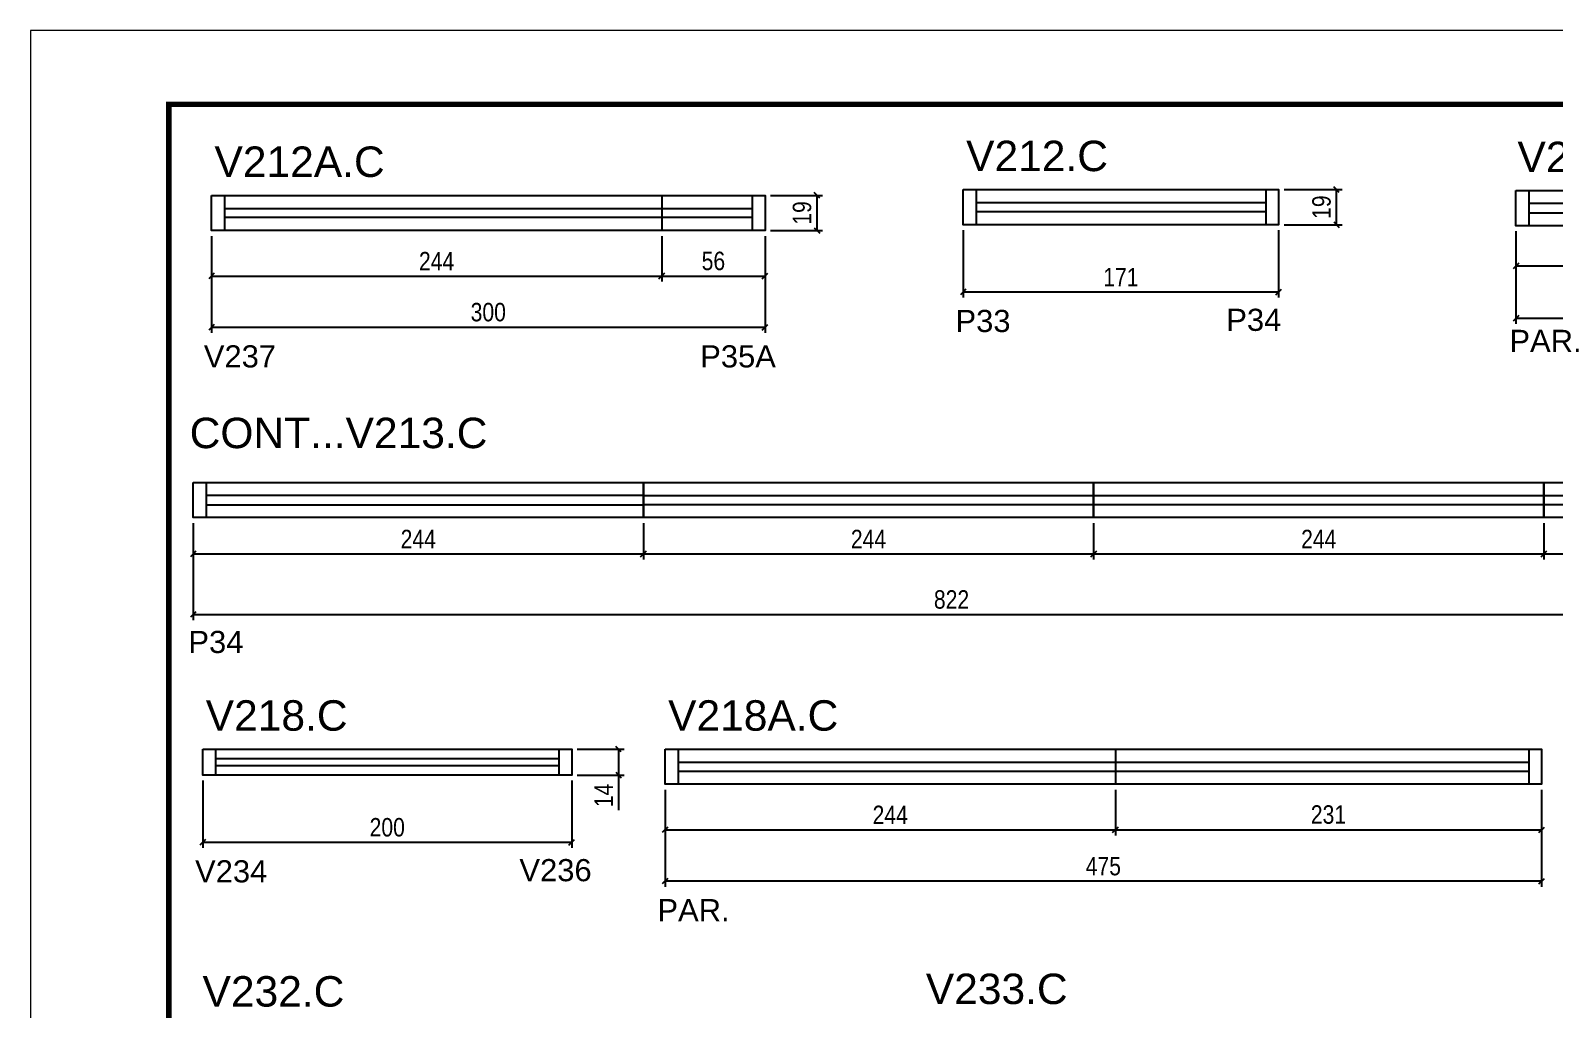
# Model space of a CAD drawing. Extents: x 5442 to 11695, y -218 to 3129.
# Drawn here: x 8625 to 9451, y 1450 to 1980 of the extents above; entities that cross this region are included whole.
import ezdxf

# ---------------------------------------------------------------- set-up
doc = ezdxf.new("R2010")
doc.units = 0
doc.linetypes.add('DASHED', pattern=[0.75, 0.5, -0.25])
for name, color, linetype in [('5', 5, 'Continuous'), ('COTA', 241, 'Continuous'), ('Cotas', 1, 'Continuous'), ('NOMENCLATURA', 7, 'Continuous'), ('Painéis', 200, 'Continuous'), ('SARR_2.2x7', 40, 'Continuous'), ('SARR_EDITAR', 141, 'Continuous')]:
    doc.layers.add(name, color=color, linetype=linetype)
for name, color, linetype, lineweight in [('Folhas', 255, 'Continuous', 9), ('Romaneio', 3, 'Continuous', 13), ('SARRAFO DE PRESSAO', 251, 'DASHED', 9)]:
    doc.layers.add(name, color=color, linetype=linetype, lineweight=lineweight)
doc.styles.add('COTA TECNICA', font='techl___.ttf', dxfattribs={"height": 10})
doc.styles.add('COTA TECNICA-50', font='techl___.ttf', dxfattribs={"height": 10})
doc.styles.get("Standard").update_dxf_attribs({"font": 'arial.ttf'})
doc.dimstyles.new('COTA PAINEL-50', dxfattribs={"dimtxt": 10, "dimasz": 3, "dimexe": 3, "dimexo": 3, "dimgap": 3, "dimtad": 1, "dimdec": 1, "dimzin": 12, "dimdsep": 46, "dimtxsty": 'COTA TECNICA-50', "dimblk1": 'OBLIQUE', "dimblk2": 'OBLIQUE', "dimsah": 1, "dimcen": 0.9, "dimclrd": 4, "dimclre": 4, "dimclrt": 240, "dimadec": 1, "dimazin": 3, "dimtfac": 1, "dimtdec": 1, "dimtmove": 0, "dimatfit": 3, "dimfxl": 1, "dimtolj": 1, "dimtzin": 12, "dimarcsym": 0})
doc.dimstyles.new('PAINEL', dxfattribs={"dimtxt": 10, "dimasz": 3, "dimexe": 3, "dimexo": 3, "dimgap": 3, "dimtad": 1, "dimdec": 1, "dimzin": 12, "dimdsep": 46, "dimtxsty": 'COTA TECNICA', "dimblk1": 'OBLIQUE', "dimblk2": 'OBLIQUE', "dimsah": 1, "dimcen": 0.9, "dimclrd": 4, "dimclre": 4, "dimclrt": 240, "dimadec": 1, "dimazin": 3, "dimtfac": 1, "dimtdec": 1, "dimtmove": 0, "dimatfit": 3, "dimfxl": 1, "dimtolj": 1, "dimtzin": 12, "dimarcsym": 0})

# ---------------------------------------------------------------- blocks, each defined once
blk = doc.blocks.new('9999999999')
at = {"layer": 'Folhas'}
blk.add_lwpolyline([(98138.98, 34190.21), (99623.98, 34190.21), (99623.98, 35240.21), (98138.98, 35240.21)], close=True, dxfattribs=at)
at = {"layer": 'Folhas', "color": 30, "const_width": 3}
blk.add_lwpolyline([(98213.98, 34230.21), (99583.98, 34230.21), (99583.98, 35200.21), (98213.98, 35200.21)], close=True, dxfattribs=at)
blk = doc.blocks.new('_Oblique')
at = {"color": 0, "linetype": 'ByBlock', "lineweight": -2}
blk.add_line((-0.5, -0.5), (0.5, 0.5), dxfattribs=at)
blk = doc.blocks.new('*D1317')
at = {"layer": 'COTA', "color": 4, "linetype": 'ByBlock', "lineweight": -2, "transparency": 16777216}
for p, q in [((8723.44, 1869.08), (8723.44, 1816.56)), ((9023.44, 1869.08), (9023.44, 1816.56)), ((9023.44, 1819.56), (8723.44, 1819.56))]:
    blk.add_line(p, q, dxfattribs=at)
at = {"layer": 'Defpoints', "color": 0, "linetype": 'ByBlock', "transparency": 16777216}
for p in [(8723.44, 1872.08), (9023.44, 1872.08), (8723.44, 1819.56)]:
    blk.add_point(p, dxfattribs=at)
at = {"layer": 'COTA', "color": 4, "linetype": 'ByBlock', "lineweight": -2, "transparency": 16777216, "xscale": 3, "yscale": 3, "zscale": 3, "rotation": 180}
blk.add_blockref('_Oblique', (8723.44, 1819.56), dxfattribs=at)
at = {"layer": 'COTA', "color": 4, "linetype": 'ByBlock', "lineweight": -2, "transparency": 16777216, "xscale": 3, "yscale": 3, "zscale": 3}
blk.add_blockref('_Oblique', (9023.44, 1819.56), dxfattribs=at)
at = {"layer": 'COTA', "color": 240, "linetype": 'ByBlock', "transparency": 16777216, "insert": (8873.44, 1827.78), "char_height": 10, "attachment_point": 5, "style": 'COTA TECNICA-50'}
blk.add_mtext('\\A1;300', dxfattribs=at)
blk = doc.blocks.new('*D1318')
at = {"layer": 'COTA', "color": 4, "linetype": 'ByBlock', "lineweight": -2, "transparency": 16777216}
for p, q in [((9430.37, 1871.67), (9430.37, 1849.84)), ((9674.37, 1871.67), (9674.37, 1849.84)), ((9430.37, 1852.84), (9674.37, 1852.84))]:
    blk.add_line(p, q, dxfattribs=at)
at = {"layer": 'Defpoints', "color": 0, "linetype": 'ByBlock', "transparency": 16777216}
for p in [(9430.37, 1874.67), (9674.37, 1874.67), (9674.37, 1852.84)]:
    blk.add_point(p, dxfattribs=at)
at = {"layer": 'COTA', "color": 4, "linetype": 'ByBlock', "lineweight": -2, "transparency": 16777216, "xscale": 3, "yscale": 3, "zscale": 3, "rotation": 180}
blk.add_blockref('_Oblique', (9430.37, 1852.84), dxfattribs=at)
at = {"layer": 'COTA', "color": 4, "linetype": 'ByBlock', "lineweight": -2, "transparency": 16777216, "xscale": 3, "yscale": 3, "zscale": 3}
blk.add_blockref('_Oblique', (9674.37, 1852.84), dxfattribs=at)
at = {"layer": 'COTA', "color": 240, "linetype": 'ByBlock', "transparency": 16777216, "insert": (9552.37, 1860.91), "char_height": 10, "attachment_point": 5, "style": 'COTA TECNICA-50'}
blk.add_mtext('\\A1;244', dxfattribs=at)
blk = doc.blocks.new('*D1321')
at = {"layer": 'Defpoints', "color": 0, "linetype": 'ByBlock', "transparency": 16777216}
for p in [(9430.37, 1874.67), (9982.37, 1874.67), (9982.37, 1824.49)]:
    blk.add_point(p, dxfattribs=at)
at = {"layer": 'Romaneio', "color": 4, "linetype": 'ByBlock', "lineweight": -2, "transparency": 16777216}
for p, q in [((9430.37, 1871.67), (9430.37, 1821.49)), ((9982.37, 1871.67), (9982.37, 1821.49)), ((9430.37, 1824.49), (9982.37, 1824.49))]:
    blk.add_line(p, q, dxfattribs=at)
at = {"layer": 'Romaneio', "color": 4, "linetype": 'ByBlock', "lineweight": -2, "transparency": 16777216, "xscale": 3, "yscale": 3, "zscale": 3, "rotation": 180}
blk.add_blockref('_Oblique', (9430.37, 1824.49), dxfattribs=at)
at = {"layer": 'Romaneio', "color": 4, "linetype": 'ByBlock', "lineweight": -2, "transparency": 16777216, "xscale": 3, "yscale": 3, "zscale": 3}
blk.add_blockref('_Oblique', (9982.37, 1824.49), dxfattribs=at)
at = {"layer": 'Romaneio', "color": 240, "linetype": 'ByBlock', "transparency": 16777216, "insert": (9706.37, 1832.6), "char_height": 10, "attachment_point": 5, "style": 'COTA TECNICA-50'}
blk.add_mtext('\\A1;552', dxfattribs=at)
blk = doc.blocks.new('*D1325')
at = {"layer": 'Defpoints', "color": 0, "linetype": 'ByBlock', "transparency": 16777216}
for p in [(9023.44, 1891.08), (9051.61, 1891.08), (9023.44, 1872.08)]:
    blk.add_point(p, dxfattribs=at)
at = {"layer": 'Romaneio', "color": 4, "linetype": 'ByBlock', "lineweight": -2, "transparency": 16777216}
for p, q in [((9026.44, 1891.08), (9054.61, 1891.08)), ((9051.61, 1872.08), (9051.61, 1891.08)), ((9026.44, 1872.08), (9054.61, 1872.08))]:
    blk.add_line(p, q, dxfattribs=at)
at = {"layer": 'Romaneio', "color": 4, "linetype": 'ByBlock', "lineweight": -2, "transparency": 16777216, "xscale": 3, "yscale": 3, "zscale": 3}
for p, rotation in [((9051.61, 1891.08), 90), ((9051.61, 1872.08), 270)]:
    blk.add_blockref('_Oblique', p, dxfattribs=dict(at, rotation=rotation))
at = {"layer": 'Romaneio', "color": 240, "linetype": 'ByBlock', "transparency": 16777216, "insert": (9043.52, 1881.58), "char_height": 10, "attachment_point": 5, "rotation": 90, "style": 'COTA TECNICA-50'}
blk.add_mtext('\\A1;19', dxfattribs=at)
blk = doc.blocks.new('*D1326')
at = {"layer": 'COTA', "color": 4, "linetype": 'ByBlock', "lineweight": -2, "transparency": 16777216}
for p, q in [((8718.69, 1573.98), (8718.69, 1537.5)), ((8918.69, 1573.98), (8918.69, 1537.5)), ((8918.69, 1540.5), (8718.69, 1540.5))]:
    blk.add_line(p, q, dxfattribs=at)
at = {"layer": 'Defpoints', "color": 0, "linetype": 'ByBlock', "transparency": 16777216}
for p in [(8718.69, 1576.98), (8918.69, 1576.98), (8718.69, 1540.5)]:
    blk.add_point(p, dxfattribs=at)
at = {"layer": 'COTA', "color": 4, "linetype": 'ByBlock', "lineweight": -2, "transparency": 16777216, "xscale": 3, "yscale": 3, "zscale": 3, "rotation": 180}
blk.add_blockref('_Oblique', (8718.69, 1540.5), dxfattribs=at)
at = {"layer": 'COTA', "color": 4, "linetype": 'ByBlock', "lineweight": -2, "transparency": 16777216, "xscale": 3, "yscale": 3, "zscale": 3}
blk.add_blockref('_Oblique', (8918.69, 1540.5), dxfattribs=at)
at = {"layer": 'COTA', "color": 240, "linetype": 'ByBlock', "transparency": 16777216, "insert": (8818.69, 1548.6), "char_height": 10, "attachment_point": 5, "style": 'COTA TECNICA-50'}
blk.add_mtext('\\A1;200', dxfattribs=at)
blk = doc.blocks.new('*D1327')
at = {"layer": 'Defpoints', "color": 0, "linetype": 'ByBlock', "transparency": 16777216}
for p in [(8918.69, 1590.98), (8944.05, 1590.98), (8918.69, 1576.98)]:
    blk.add_point(p, dxfattribs=at)
at = {"layer": 'Romaneio', "color": 4, "linetype": 'ByBlock', "lineweight": -2, "transparency": 16777216}
for p, q in [((8921.69, 1590.98), (8947.05, 1590.98)), ((8944.05, 1590.98), (8944.05, 1576.98)), ((8921.69, 1576.98), (8947.05, 1576.98)), ((8944.05, 1576.98), (8944.05, 1557.86))]:
    blk.add_line(p, q, dxfattribs=at)
at = {"layer": 'Romaneio', "color": 4, "linetype": 'ByBlock', "lineweight": -2, "transparency": 16777216, "xscale": 3, "yscale": 3, "zscale": 3}
for p, rotation in [((8944.05, 1590.98), 90), ((8944.05, 1576.98), 270)]:
    blk.add_blockref('_Oblique', p, dxfattribs=dict(at, rotation=rotation))
at = {"layer": 'Romaneio', "color": 240, "linetype": 'ByBlock', "transparency": 16777216, "insert": (8935.98, 1565.92), "char_height": 10, "attachment_point": 5, "rotation": 90, "style": 'COTA TECNICA-50'}
blk.add_mtext('\\A1;14', dxfattribs=at)
blk = doc.blocks.new('*D1451')
at = {"layer": 'COTA', "color": 4, "linetype": 'ByBlock', "lineweight": -2, "transparency": 16777216}
for p, q in [((9130.78, 1872.22), (9130.78, 1835.74)), ((9301.78, 1872.22), (9301.78, 1835.74)), ((9301.78, 1838.74), (9130.78, 1838.74))]:
    blk.add_line(p, q, dxfattribs=at)
at = {"layer": 'Defpoints', "color": 0, "linetype": 'ByBlock', "transparency": 16777216}
for p in [(9130.78, 1875.22), (9301.78, 1875.22), (9130.78, 1838.74)]:
    blk.add_point(p, dxfattribs=at)
at = {"layer": 'COTA', "color": 4, "linetype": 'ByBlock', "lineweight": -2, "transparency": 16777216, "xscale": 3, "yscale": 3, "zscale": 3, "rotation": 180}
blk.add_blockref('_Oblique', (9130.78, 1838.74), dxfattribs=at)
at = {"layer": 'COTA', "color": 4, "linetype": 'ByBlock', "lineweight": -2, "transparency": 16777216, "xscale": 3, "yscale": 3, "zscale": 3}
blk.add_blockref('_Oblique', (9301.78, 1838.74), dxfattribs=at)
at = {"layer": 'COTA', "color": 240, "linetype": 'ByBlock', "transparency": 16777216, "insert": (9216.28, 1846.81), "char_height": 10, "attachment_point": 5, "style": 'COTA TECNICA-50'}
blk.add_mtext('\\A1;171', dxfattribs=at)
blk = doc.blocks.new('*D1452')
at = {"layer": 'Defpoints', "color": 0, "linetype": 'ByBlock', "transparency": 16777216}
for p in [(9301.78, 1894.22), (9333.12, 1894.22), (9301.78, 1875.22)]:
    blk.add_point(p, dxfattribs=at)
at = {"layer": 'Romaneio', "color": 4, "linetype": 'ByBlock', "lineweight": -2, "transparency": 16777216}
for p, q in [((9304.78, 1894.22), (9336.12, 1894.22)), ((9333.12, 1875.22), (9333.12, 1894.22)), ((9304.78, 1875.22), (9336.12, 1875.22))]:
    blk.add_line(p, q, dxfattribs=at)
at = {"layer": 'Romaneio', "color": 4, "linetype": 'ByBlock', "lineweight": -2, "transparency": 16777216, "xscale": 3, "yscale": 3, "zscale": 3}
for p, rotation in [((9333.12, 1894.22), 90), ((9333.12, 1875.22), 270)]:
    blk.add_blockref('_Oblique', p, dxfattribs=dict(at, rotation=rotation))
at = {"layer": 'Romaneio', "color": 240, "linetype": 'ByBlock', "transparency": 16777216, "insert": (9325.03, 1884.72), "char_height": 10, "attachment_point": 5, "rotation": 90, "style": 'COTA TECNICA-50'}
blk.add_mtext('\\A1;19', dxfattribs=at)
blk = doc.blocks.new('*D1453')
at = {"layer": 'Cotas', "color": 4, "linetype": 'ByBlock', "lineweight": -2, "transparency": 16777216}
for p, q in [((9445.5, 1713.49), (9445.5, 1693.81)), ((9535.5, 1713.49), (9535.5, 1693.81)), ((9445.5, 1696.81), (9535.5, 1696.81))]:
    blk.add_line(p, q, dxfattribs=at)
at = {"layer": 'Defpoints', "color": 0, "linetype": 'ByBlock', "transparency": 16777216}
for p in [(9445.5, 1716.49), (9535.5, 1716.49), (9535.5, 1696.81)]:
    blk.add_point(p, dxfattribs=at)
at = {"layer": 'Cotas', "color": 4, "linetype": 'ByBlock', "lineweight": -2, "transparency": 16777216, "xscale": 3, "yscale": 3, "zscale": 3, "rotation": 180}
blk.add_blockref('_Oblique', (9445.5, 1696.81), dxfattribs=at)
at = {"layer": 'Cotas', "color": 4, "linetype": 'ByBlock', "lineweight": -2, "transparency": 16777216, "xscale": 3, "yscale": 3, "zscale": 3}
blk.add_blockref('_Oblique', (9535.5, 1696.81), dxfattribs=at)
at = {"layer": 'Cotas', "color": 240, "linetype": 'ByBlock', "transparency": 16777216, "insert": (9490.5, 1704.94), "char_height": 10, "attachment_point": 5, "style": 'COTA TECNICA-50'}
blk.add_mtext('\\A1;90', dxfattribs=at)
blk = doc.blocks.new('*D1454')
at = {"layer": 'COTA', "color": 4, "linetype": 'ByBlock', "lineweight": -2, "transparency": 16777216}
for p, q in [((8713.5, 1713.49), (8713.5, 1693.81)), ((8957.5, 1713.49), (8957.5, 1693.81)), ((8713.5, 1696.81), (8957.5, 1696.81))]:
    blk.add_line(p, q, dxfattribs=at)
at = {"layer": 'Defpoints', "color": 0, "linetype": 'ByBlock', "transparency": 16777216}
for p in [(8713.5, 1716.49), (8957.5, 1716.49), (8957.5, 1696.81)]:
    blk.add_point(p, dxfattribs=at)
at = {"layer": 'COTA', "color": 4, "linetype": 'ByBlock', "lineweight": -2, "transparency": 16777216, "xscale": 3, "yscale": 3, "zscale": 3, "rotation": 180}
blk.add_blockref('_Oblique', (8713.5, 1696.81), dxfattribs=at)
at = {"layer": 'COTA', "color": 4, "linetype": 'ByBlock', "lineweight": -2, "transparency": 16777216, "xscale": 3, "yscale": 3, "zscale": 3}
blk.add_blockref('_Oblique', (8957.5, 1696.81), dxfattribs=at)
at = {"layer": 'COTA', "color": 240, "linetype": 'ByBlock', "transparency": 16777216, "insert": (8835.5, 1704.88), "char_height": 10, "attachment_point": 5, "style": 'COTA TECNICA-50'}
blk.add_mtext('\\A1;244', dxfattribs=at)
blk = doc.blocks.new('*D1360')
at = {"layer": 'COTA', "color": 4, "linetype": 'ByBlock', "lineweight": -2, "transparency": 16777216}
for p, q in [((8957.5, 1713.49), (8957.5, 1693.81)), ((9201.5, 1713.49), (9201.5, 1693.81)), ((8957.5, 1696.81), (9201.5, 1696.81))]:
    blk.add_line(p, q, dxfattribs=at)
at = {"layer": 'Defpoints', "color": 0, "linetype": 'ByBlock', "transparency": 16777216}
for p in [(8957.5, 1716.49), (9201.5, 1716.49), (9201.5, 1696.81)]:
    blk.add_point(p, dxfattribs=at)
at = {"layer": 'COTA', "color": 4, "linetype": 'ByBlock', "lineweight": -2, "transparency": 16777216, "xscale": 3, "yscale": 3, "zscale": 3, "rotation": 180}
blk.add_blockref('_Oblique', (8957.5, 1696.81), dxfattribs=at)
at = {"layer": 'COTA', "color": 4, "linetype": 'ByBlock', "lineweight": -2, "transparency": 16777216, "xscale": 3, "yscale": 3, "zscale": 3}
blk.add_blockref('_Oblique', (9201.5, 1696.81), dxfattribs=at)
at = {"layer": 'COTA', "color": 240, "linetype": 'ByBlock', "transparency": 16777216, "insert": (9079.5, 1704.88), "char_height": 10, "attachment_point": 5, "style": 'COTA TECNICA-50'}
blk.add_mtext('\\A1;244', dxfattribs=at)
blk = doc.blocks.new('*D1361')
at = {"layer": 'Defpoints', "color": 0, "linetype": 'ByBlock', "transparency": 16777216}
for p in [(8713.5, 1716.49), (9535.5, 1716.49), (9535.5, 1663.96)]:
    blk.add_point(p, dxfattribs=at)
at = {"layer": 'Romaneio', "color": 4, "linetype": 'ByBlock', "lineweight": -2, "transparency": 16777216}
for p, q in [((8713.5, 1713.49), (8713.5, 1660.96)), ((9535.5, 1713.49), (9535.5, 1660.96)), ((8713.5, 1663.96), (9535.5, 1663.96))]:
    blk.add_line(p, q, dxfattribs=at)
at = {"layer": 'Romaneio', "color": 4, "linetype": 'ByBlock', "lineweight": -2, "transparency": 16777216, "xscale": 3, "yscale": 3, "zscale": 3, "rotation": 180}
blk.add_blockref('_Oblique', (8713.5, 1663.96), dxfattribs=at)
at = {"layer": 'Romaneio', "color": 4, "linetype": 'ByBlock', "lineweight": -2, "transparency": 16777216, "xscale": 3, "yscale": 3, "zscale": 3}
blk.add_blockref('_Oblique', (9535.5, 1663.96), dxfattribs=at)
at = {"layer": 'Romaneio', "color": 240, "linetype": 'ByBlock', "transparency": 16777216, "insert": (9124.5, 1672.06), "char_height": 10, "attachment_point": 5, "style": 'COTA TECNICA-50'}
blk.add_mtext('\\A1;822', dxfattribs=at)
blk = doc.blocks.new('*D1096')
at = {"layer": 'COTA', "color": 4, "linetype": 'ByBlock', "lineweight": -2, "transparency": 16777216}
for p, q in [((9201.5, 1713.49), (9201.5, 1693.81)), ((9445.5, 1713.49), (9445.5, 1693.81)), ((9201.5, 1696.81), (9445.5, 1696.81))]:
    blk.add_line(p, q, dxfattribs=at)
at = {"layer": 'Defpoints', "color": 0, "linetype": 'ByBlock', "transparency": 16777216}
for p in [(9201.5, 1716.49), (9445.5, 1716.49), (9445.5, 1696.81)]:
    blk.add_point(p, dxfattribs=at)
at = {"layer": 'COTA', "color": 4, "linetype": 'ByBlock', "lineweight": -2, "transparency": 16777216, "xscale": 3, "yscale": 3, "zscale": 3, "rotation": 180}
blk.add_blockref('_Oblique', (9201.5, 1696.81), dxfattribs=at)
at = {"layer": 'COTA', "color": 4, "linetype": 'ByBlock', "lineweight": -2, "transparency": 16777216, "xscale": 3, "yscale": 3, "zscale": 3}
blk.add_blockref('_Oblique', (9445.5, 1696.81), dxfattribs=at)
at = {"layer": 'COTA', "color": 240, "linetype": 'ByBlock', "transparency": 16777216, "insert": (9323.5, 1704.88), "char_height": 10, "attachment_point": 5, "style": 'COTA TECNICA-50'}
blk.add_mtext('\\A1;244', dxfattribs=at)
blk = doc.blocks.new('*D1380')
at = {"color": 4, "lineweight": -2, "transparency": 16777216}
for p, q in [((8723.44, 1869.08), (8723.44, 1844.4)), ((8967.44, 1869.08), (8967.44, 1844.4)), ((8723.44, 1847.4), (8967.44, 1847.4))]:
    blk.add_line(p, q, dxfattribs=at)
at = {"layer": 'Defpoints', "color": 0, "transparency": 16777216}
for p in [(8723.44, 1872.08), (8967.44, 1872.08), (8967.44, 1847.4)]:
    blk.add_point(p, dxfattribs=at)
at = {"color": 4, "lineweight": -2, "transparency": 16777216, "xscale": 3, "yscale": 3, "zscale": 3, "rotation": 180}
blk.add_blockref('_Oblique', (8723.44, 1847.4), dxfattribs=at)
at = {"color": 4, "lineweight": -2, "transparency": 16777216, "xscale": 3, "yscale": 3, "zscale": 3}
blk.add_blockref('_Oblique', (8967.44, 1847.4), dxfattribs=at)
at = {"color": 240, "transparency": 16777216, "insert": (8845.44, 1855.47), "char_height": 10, "attachment_point": 5, "style": 'COTA TECNICA'}
blk.add_mtext('\\A1;244', dxfattribs=at)
blk = doc.blocks.new('*D1381')
at = {"color": 4, "lineweight": -2, "transparency": 16777216}
for p, q in [((8967.44, 1869.08), (8967.44, 1844.4)), ((9023.44, 1869.08), (9023.44, 1844.4)), ((8967.44, 1847.4), (9023.44, 1847.4))]:
    blk.add_line(p, q, dxfattribs=at)
at = {"layer": 'Defpoints', "color": 0, "transparency": 16777216}
for p in [(8967.44, 1872.08), (9023.44, 1872.08), (9023.44, 1847.4)]:
    blk.add_point(p, dxfattribs=at)
at = {"color": 4, "lineweight": -2, "transparency": 16777216, "xscale": 3, "yscale": 3, "zscale": 3, "rotation": 180}
blk.add_blockref('_Oblique', (8967.44, 1847.4), dxfattribs=at)
at = {"color": 4, "lineweight": -2, "transparency": 16777216, "xscale": 3, "yscale": 3, "zscale": 3}
blk.add_blockref('_Oblique', (9023.44, 1847.4), dxfattribs=at)
at = {"color": 240, "transparency": 16777216, "insert": (8995.44, 1855.51), "char_height": 10, "attachment_point": 5, "style": 'COTA TECNICA'}
blk.add_mtext('\\A1;56', dxfattribs=at)
blk = doc.blocks.new('*D1460')
at = {"layer": 'COTA', "color": 4, "linetype": 'ByBlock', "lineweight": -2, "transparency": 16777216}
for p, q in [((8969.27, 1568.98), (8969.27, 1516.45)), ((9444.27, 1568.98), (9444.27, 1516.45)), ((9444.27, 1519.45), (8969.27, 1519.45))]:
    blk.add_line(p, q, dxfattribs=at)
at = {"layer": 'Defpoints', "color": 0, "linetype": 'ByBlock', "transparency": 16777216}
for p in [(8969.27, 1571.98), (9444.27, 1571.98), (8969.27, 1519.45)]:
    blk.add_point(p, dxfattribs=at)
at = {"layer": 'COTA', "color": 4, "linetype": 'ByBlock', "lineweight": -2, "transparency": 16777216, "xscale": 3, "yscale": 3, "zscale": 3, "rotation": 180}
blk.add_blockref('_Oblique', (8969.27, 1519.45), dxfattribs=at)
at = {"layer": 'COTA', "color": 4, "linetype": 'ByBlock', "lineweight": -2, "transparency": 16777216, "xscale": 3, "yscale": 3, "zscale": 3}
blk.add_blockref('_Oblique', (9444.27, 1519.45), dxfattribs=at)
at = {"layer": 'COTA', "color": 240, "linetype": 'ByBlock', "transparency": 16777216, "insert": (9206.77, 1527.56), "char_height": 10, "attachment_point": 5, "style": 'COTA TECNICA-50'}
blk.add_mtext('\\A1;475', dxfattribs=at)
blk = doc.blocks.new('*D1461')
at = {"color": 4, "lineweight": -2, "transparency": 16777216}
for p, q in [((8969.27, 1568.98), (8969.27, 1544.3)), ((9213.27, 1568.98), (9213.27, 1544.3)), ((8969.27, 1547.3), (9213.27, 1547.3))]:
    blk.add_line(p, q, dxfattribs=at)
at = {"layer": 'Defpoints', "color": 0, "transparency": 16777216}
for p in [(8969.27, 1571.98), (9213.27, 1571.98), (9213.27, 1547.3)]:
    blk.add_point(p, dxfattribs=at)
at = {"color": 4, "lineweight": -2, "transparency": 16777216, "xscale": 3, "yscale": 3, "zscale": 3, "rotation": 180}
blk.add_blockref('_Oblique', (8969.27, 1547.3), dxfattribs=at)
at = {"color": 4, "lineweight": -2, "transparency": 16777216, "xscale": 3, "yscale": 3, "zscale": 3}
blk.add_blockref('_Oblique', (9213.27, 1547.3), dxfattribs=at)
at = {"color": 240, "transparency": 16777216, "insert": (9091.27, 1555.37), "char_height": 10, "attachment_point": 5, "style": 'COTA TECNICA'}
blk.add_mtext('\\A1;244', dxfattribs=at)
blk = doc.blocks.new('*D1462')
at = {"color": 4, "lineweight": -2, "transparency": 16777216}
for p, q in [((9213.27, 1568.98), (9213.27, 1544.3)), ((9444.27, 1568.98), (9444.27, 1544.3)), ((9213.27, 1547.3), (9444.27, 1547.3))]:
    blk.add_line(p, q, dxfattribs=at)
at = {"layer": 'Defpoints', "color": 0, "transparency": 16777216}
for p in [(9213.27, 1571.98), (9444.27, 1571.98), (9444.27, 1547.3)]:
    blk.add_point(p, dxfattribs=at)
at = {"color": 4, "lineweight": -2, "transparency": 16777216, "xscale": 3, "yscale": 3, "zscale": 3, "rotation": 180}
blk.add_blockref('_Oblique', (9213.27, 1547.3), dxfattribs=at)
at = {"color": 4, "lineweight": -2, "transparency": 16777216, "xscale": 3, "yscale": 3, "zscale": 3}
blk.add_blockref('_Oblique', (9444.27, 1547.3), dxfattribs=at)
at = {"color": 240, "transparency": 16777216, "insert": (9328.77, 1555.52), "char_height": 10, "attachment_point": 5, "style": 'COTA TECNICA'}
blk.add_mtext('\\A1;231', dxfattribs=at)

msp = doc.modelspace()

# ---------------------------------------------------------------- linework, layer by layer
at = {"layer": 'Painéis', "linetype": 'Continuous'}
for p, q in [((8967.44, 1891.08), (8967.44, 1872.08)), ((9213.27, 1590.98), (9213.27, 1571.98))]:
    msp.add_line(p, q, dxfattribs=at)
for points in [[(9130.78, 1894.22), (9301.78, 1894.22), (9301.78, 1875.22), (9130.78, 1875.22)], [(9430.37, 1893.67), (9674.37, 1893.67), (9674.37, 1874.67), (9430.37, 1874.67)], [(8723.44, 1891.08), (9023.44, 1891.08), (9023.44, 1872.08), (8723.44, 1872.08)], [(8713.5, 1735.49), (8957.5, 1735.49), (8957.5, 1716.49), (8713.5, 1716.49)], [(8957.5, 1735.49), (9201.5, 1735.49), (9201.5, 1716.49), (8957.5, 1716.49)], [(9201.5, 1735.49), (9445.5, 1735.49), (9445.5, 1716.49), (9201.5, 1716.49)], [(9445.5, 1735.49), (9535.5, 1735.49), (9535.5, 1716.49), (9445.5, 1716.49)], [(8718.69, 1590.98), (8918.69, 1590.98), (8918.69, 1576.98), (8718.69, 1576.98)], [(8969.27, 1590.98), (9444.27, 1590.98), (9444.27, 1571.98), (8969.27, 1571.98)]]:
    msp.add_lwpolyline(points, close=True, dxfattribs=at)
at = {"layer": 'SARR_2.2x7', "linetype": 'Continuous'}
for p, q in [((9137.78, 1894.22), (9137.78, 1875.22)), ((9294.78, 1894.22), (9294.78, 1875.22)), ((9437.37, 1893.67), (9437.37, 1874.67)), ((8730.44, 1891.08), (8730.44, 1872.08)), ((8730.44, 1884.08), (9016.44, 1884.08)), ((9016.44, 1891.08), (9016.44, 1872.08)), ((9137.78, 1887.22), (9294.78, 1887.22)), ((9674.37, 1886.67), (9437.37, 1886.67)), ((9016.44, 1879.08), (8730.44, 1879.08)), ((9294.78, 1882.22), (9137.78, 1882.22)), ((9437.37, 1881.67), (9674.37, 1881.67)), ((8720.5, 1735.49), (8720.5, 1716.49)), ((8957.5, 1728.49), (8720.5, 1728.49)), ((8957.5, 1728.49), (9201.5, 1728.49)), ((9201.5, 1728.49), (9445.5, 1728.49)), ((9445.5, 1728.49), (9528.5, 1728.49)), ((8720.5, 1723.49), (8957.5, 1723.49)), ((9201.5, 1723.49), (8957.5, 1723.49)), ((9445.5, 1723.49), (9201.5, 1723.49)), ((9528.5, 1723.49), (9445.5, 1723.49)), ((8725.69, 1590.98), (8725.69, 1576.98)), ((8911.69, 1590.98), (8911.69, 1576.98)), ((8976.27, 1590.98), (8976.27, 1571.98)), ((9437.27, 1590.98), (9437.27, 1571.98)), ((8976.27, 1583.98), (9437.27, 1583.98)), ((9437.27, 1578.98), (8976.27, 1578.98))]:
    msp.add_line(p, q, dxfattribs=at)
at = {"layer": 'SARR_EDITAR', "linetype": 'Continuous'}
for p, q in [((8725.69, 1585.98), (8911.69, 1585.98)), ((8911.69, 1581.98), (8725.69, 1581.98))]:
    msp.add_line(p, q, dxfattribs=at)

# ---------------------------------------------------------------- block references
at = {"layer": 'SARRAFO DE PRESSAO', "color": 6, "linetype": 'ByBlock'}
msp.add_blockref('9999999999', (-89513.62, -33259.74), dxfattribs=at)

# ---------------------------------------------------------------- texts
at = {"layer": '5', "linetype": 'Continuous'}
for s, p in [('P33', (9126.63, 1817.05)), ('P34', (9273.4, 1817.67)), ('PAR.', (9426.83, 1806.25)), ('V237', (8719.29, 1797.87)), ('P35A', (8988.3, 1797.87)), ('P34', (8710.92, 1643.11)), ('V234', (8714.55, 1518.81)), ('V236', (8890.32, 1519.43)), ('PAR.', (8965.12, 1497.76))]:
    msp.add_text(s, height=12, rotation=359.99996, dxfattribs=at).set_placement(p)
at = {"layer": 'NOMENCLATURA', "linetype": 'Continuous'}
for s, p in [('V212A.C', (8725.07, 1901.1)), ('V212.C', (9132.41, 1904.24)), ('V213.C', (9431.2, 1903.69)), ('CONT...V213.C', (8711.62, 1754.12)), ('V218.C', (8720.32, 1601)), ('V218A.C', (8970.9, 1601)), ('V232.C', (8718.6, 1451.49)), ('V233.C', (9110.55, 1452.86))]:
    msp.add_text(s, height=16.5, dxfattribs=at).set_placement(p)

# ---------------------------------------------------------------- dimensions: what is measured, and where the dimension line sits
for base, p1, p2, picture, middle in [((8967.44, 1847.4), (8723.44, 1872.08), (8967.44, 1872.08), '*D1380', (8845.44, 1855.47)), ((9023.44, 1847.4), (8967.44, 1872.08), (9023.44, 1872.08), '*D1381', (8995.44, 1855.51)), ((9213.27, 1547.3), (8969.27, 1571.98), (9213.27, 1571.98), '*D1461', (9091.27, 1555.37)), ((9444.27, 1547.3), (9213.27, 1571.98), (9444.27, 1571.98), '*D1462', (9328.77, 1555.52))]:
    dim = msp.add_linear_dim(base=base, p1=p1, p2=p2, dimstyle='PAINEL')
    dim.commit()
    dim.dimension.update_dxf_attribs({"geometry": picture, "text_midpoint": middle})
at = {"layer": 'COTA', "linetype": 'ByBlock'}
for base, p1, p2, picture, middle in [((9130.78, 1838.74), (9301.78, 1875.22), (9130.78, 1875.22), '*D1451', (9216.28, 1846.81)), ((8723.44, 1819.56), (9023.44, 1872.08), (8723.44, 1872.08), '*D1317', (8873.44, 1827.78)), ((8718.69, 1540.5), (8918.69, 1576.98), (8718.69, 1576.98), '*D1326', (8818.69, 1548.6)), ((8969.27, 1519.45), (9444.27, 1571.98), (8969.27, 1571.98), '*D1460', (9206.77, 1527.56))]:
    dim = msp.add_linear_dim(base=base, p1=p1, p2=p2, dimstyle='COTA PAINEL-50', override={"dimarcsym": 1}, dxfattribs=at)
    dim.commit()
    dim.dimension.update_dxf_attribs({"geometry": picture, "text_midpoint": middle})
for p1, p2, distance, picture, middle in [((9430.37, 1874.67), (9674.37, 1874.67), -21.83, '*D1318', (9552.37, 1860.91)), ((8713.5, 1716.49), (8957.5, 1716.49), -19.68, '*D1454', (8835.5, 1704.88)), ((8957.5, 1716.49), (9201.5, 1716.49), -19.68, '*D1360', (9079.5, 1704.88)), ((9201.5, 1716.49), (9445.5, 1716.49), -19.68, '*D1096', (9323.5, 1704.88))]:
    dim = msp.add_aligned_dim(p1=p1, p2=p2, distance=distance, dimstyle='COTA PAINEL-50', override={"dimarcsym": 1}, dxfattribs=at)
    dim.commit()
    dim.dimension.update_dxf_attribs({"geometry": picture, "text_midpoint": middle})
at = {"layer": 'Cotas', "linetype": 'ByBlock'}
dim = msp.add_linear_dim(base=(9535.5, 1696.81), p1=(9445.5, 1716.49), p2=(9535.5, 1716.49), dimstyle='COTA PAINEL-50', override={"dimarcsym": 1}, dxfattribs=at)
dim.commit()
dim.dimension.update_dxf_attribs({"geometry": '*D1453', "text_midpoint": (9490.5, 1704.94)})
at = {"layer": 'Romaneio', "linetype": 'ByBlock'}
for base, p1, p2, picture, middle in [((9051.61, 1891.08), (9023.44, 1872.08), (9023.44, 1891.08), '*D1325', (9043.52, 1881.58)), ((9333.12, 1894.22), (9301.78, 1875.22), (9301.78, 1894.22), '*D1452', (9325.03, 1884.72))]:
    dim = msp.add_linear_dim(base=base, p1=p1, p2=p2, angle=90, dimstyle='COTA PAINEL-50', override={"dimarcsym": 1}, dxfattribs=at)
    dim.commit()
    dim.dimension.update_dxf_attribs({"geometry": picture, "text_midpoint": middle})
for base, p1, p2, picture, middle in [((9982.37, 1824.49), (9430.37, 1874.67), (9982.37, 1874.67), '*D1321', (9706.37, 1832.6)), ((9535.5, 1663.96), (8713.5, 1716.49), (9535.5, 1716.49), '*D1361', (9124.5, 1672.06))]:
    dim = msp.add_linear_dim(base=base, p1=p1, p2=p2, dimstyle='COTA PAINEL-50', override={"dimarcsym": 1}, dxfattribs=at)
    dim.commit()
    dim.dimension.update_dxf_attribs({"geometry": picture, "text_midpoint": middle})
dim = msp.add_linear_dim(base=(8944.05, 1590.98), p1=(8918.69, 1576.98), p2=(8918.69, 1590.98), angle=90, dimstyle='COTA PAINEL-50', override={"dimarcsym": 1}, dxfattribs=at)
dim.commit()
dim.dimension.update_dxf_attribs({"geometry": '*D1327', "text_midpoint": (8944.05, 1565.92), "dimtype": 160})

doc.saveas('drawing.dxf')
